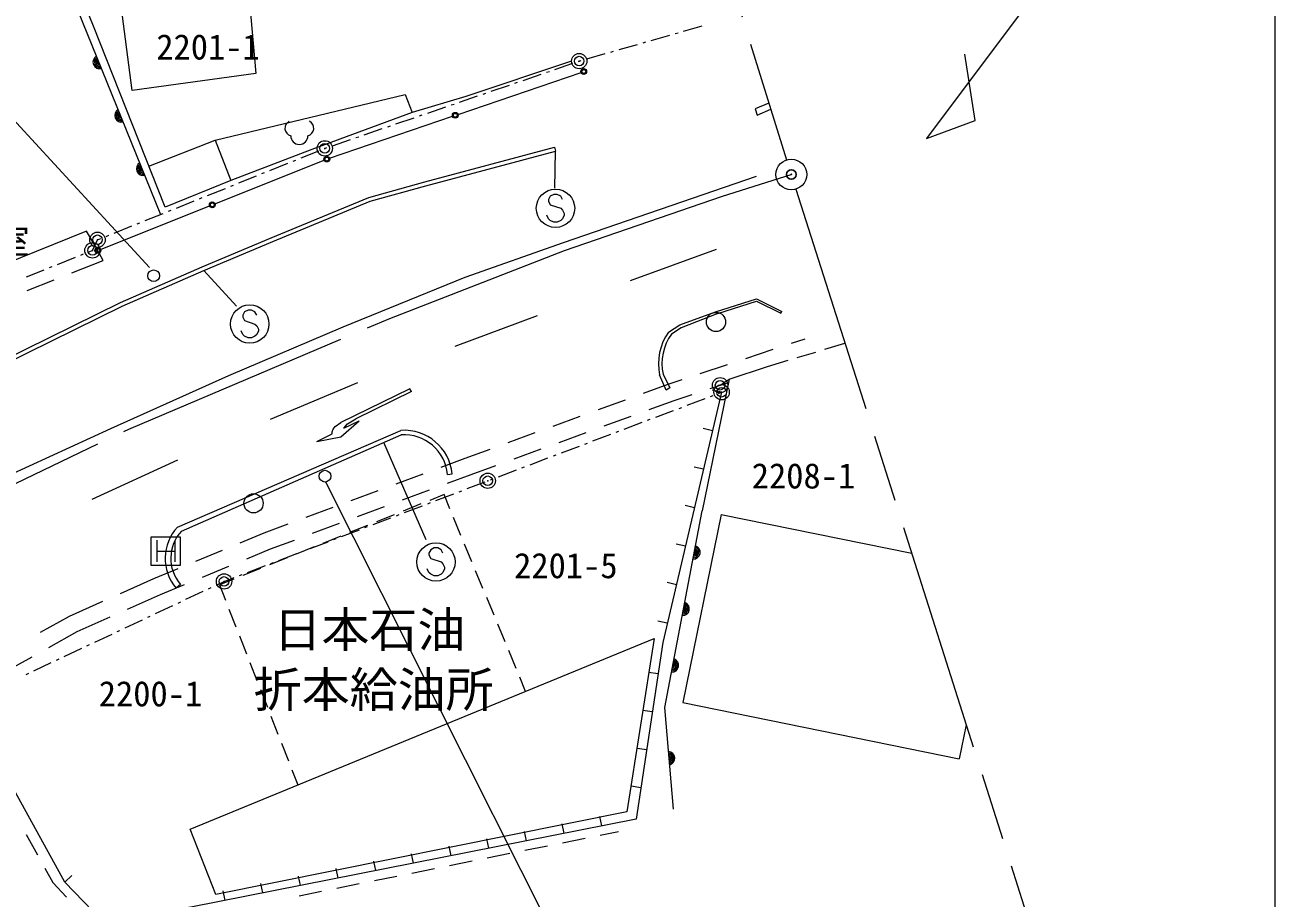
# Model space of a CAD drawing. Units: millimetres, scale not verified. Extents: x 40000 to 680000, y 20000 to 380000.
# Drawn here: x 513888 to 579000, y 262506 to 307996 of the extents above; entities that cross this region are included whole.
import ezdxf
from ezdxf.enums import TextEntityAlignment as Align

# ---------------------------------------------------------------- set-up
doc = ezdxf.new("R2010")
doc.units = ezdxf.units.MM
doc.header["$LTSCALE"] = 1000
doc.header["$PDMODE"] = 32
doc.header["$PDSIZE"] = 500
doc.linetypes.add('CHAIN', pattern=[18.5, 12, -1.5, 3.5, -1.5])
for name, color, linetype, lineweight in [('M-BGD', 7, 'Continuous', 13), ('M-BMK', 2, 'CHAIN', 13), ('M-BMK-ROW', 30, 'Continuous', 13), ('M-BMK-SRVR', 3, 'Continuous', 13), ('M-STR-HTXT', 7, 'Continuous', 13), ('M-STR-STRC', 7, 'Continuous', 13), ('M-STR-STRD', 7, 'Continuous', 13), ('M-TTL-BAND', 7, 'Continuous', 13)]:
    doc.layers.add(name, color=color, linetype=linetype, lineweight=lineweight)
doc.layers.add('M-BMK-HTXT', color=7, linetype='Continuous')
doc.layers.add('M-OTRS', color=6, linetype='Continuous')
doc.styles.add('ＭＳ ゴシック', font='')
doc.styles.get('ＭＳ ゴシック').set_extended_font_data('MS Gothic')

msp = doc.modelspace()

# ---------------------------------------------------------------- linework, layer by layer
at = {"layer": 'M-BGD'}
for p, q in [((514515, 313962), (520953, 298127)), ((536444, 303338), (542853, 305523)), ((529752, 301057), (536161, 303241)), ((541462, 301635), (541517, 301429)), ((523784, 298681), (529471, 300953)), ((541249, 299080), (541158, 298899)), ((541158, 298899), (541158, 298808)), ((541431, 299171), (541249, 299080)), ((541613, 299171), (541431, 299171)), ((541794, 299080), (541613, 299171)), ((541885, 298899), (541794, 299080)), ((517819, 296298), (523506, 298570)), ((541158, 298808), (541249, 298626)), ((541249, 298626), (541794, 298444)), ((541794, 298444), (541885, 298353)), ((541885, 298353), (541976, 298171)), ((541158, 297899), (541067, 298080)), ((541249, 297808), (541158, 297899)), ((541431, 297717), (541249, 297808)), ((541613, 297717), (541431, 297717)), ((541794, 297808), (541613, 297717)), ((541885, 297899), (541794, 297808)), ((541976, 298080), (541885, 297899)), ((541976, 298171), (541976, 298080)), ((517958, 295727), (517530, 296520)), ((516331, 295082), (517958, 295727)), ((514007, 294161), (515401, 294714)), ((525324, 293052), (525233, 292870)), ((525506, 293143), (525324, 293052)), ((525688, 293143), (525506, 293143)), ((525869, 293052), (525688, 293143)), ((525960, 292870), (525869, 293052)), ((525233, 292870), (525233, 292779)), ((525233, 292779), (525324, 292597)), ((525324, 292597), (525869, 292415)), ((525869, 292415), (525960, 292324)), ((525233, 291870), (525142, 292052)), ((525324, 291779), (525233, 291870)), ((525506, 291688), (525324, 291779)), ((525869, 291779), (525688, 291688)), ((525960, 291870), (525869, 291779)), ((525960, 292324), (526051, 292143)), ((526051, 292052), (525960, 291870)), ((526051, 292143), (526051, 292052)), ((525688, 291688), (525506, 291688)), ((551434, 290623), (552858, 291096)), ((553807, 291411), (554519, 291648)), ((555555, 291100), (556599, 291414)), ((552559, 290200), (553640, 290525)), ((554118, 290669), (555076, 290956)), ((549061, 289836), (550485, 290308)), ((550563, 289547), (552559, 290200)), ((546103, 288811), (547399, 289284)), ((547399, 289284), (548112, 289520)), ((550563, 289547), (549167, 282687)), ((549586, 289058), (550527, 289370)), ((543755, 287955), (545164, 288469)), ((547697, 288430), (548637, 288743)), ((550176, 288861), (549689, 288975)), ((546408, 287961), (547697, 288430)), ((541406, 287099), (542815, 287613)), ((544059, 287104), (545468, 287618)), ((521827, 281827), (533466, 286871)), ((522041, 281628), (533482, 286634)), ((539057, 286243), (540466, 286757)), ((541710, 286248), (543120, 286762)), ((549705, 286854), (549218, 286969)), ((536821, 285428), (538117, 285900)), ((539361, 285392), (540771, 285906)), ((535571, 284964), (536821, 285428)), ((533227, 284093), (534634, 284616)), ((535892, 284119), (537133, 284580)), ((535902, 284581), (536138, 284605)), ((537133, 284580), (538422, 285050)), ((549233, 284848), (548746, 284962)), ((530884, 283223), (532290, 283745)), ((533549, 283249), (534955, 283771)), ((535721, 283526), (534973, 283225)), ((536026, 282788), (535721, 283526)), ((528540, 282353), (529946, 282875)), ((531205, 282378), (532611, 282901)), ((534509, 283039), (533581, 282665)), ((548762, 282841), (548275, 282956)), ((526352, 281540), (527603, 282005)), ((528861, 281508), (530268, 282030)), ((533117, 282479), (532190, 282106)), ((536599, 281402), (536217, 282326)), ((550147, 282488), (548152, 272689)), ((550147, 282488), (560079, 280466)), ((520469, 279834), (520469, 281334)), ((520469, 281334), (521969, 281334)), ((521969, 281334), (521969, 279834)), ((525091, 281017), (526352, 281540)), ((530334, 281359), (529406, 280986)), ((531726, 281919), (530798, 281546)), ((520751, 281147), (520751, 280022)), ((521688, 281147), (521688, 280022)), ((522782, 280058), (524168, 280633)), ((525435, 280181), (526683, 280699)), ((526683, 280699), (527924, 281160)), ((528943, 280799), (528015, 280426)), ((535021, 280653), (534930, 280471)), ((535203, 280744), (535021, 280653)), ((535385, 280744), (535203, 280744)), ((535567, 280653), (535385, 280744)), ((535658, 280471), (535567, 280653)), ((537172, 280015), (536790, 280939)), ((548290, 280834), (547803, 280949)), ((520751, 280584), (521688, 280584)), ((527551, 280239), (526623, 279866)), ((534930, 280471), (534930, 280380)), ((534930, 280380), (535021, 280198)), ((535021, 280198), (535567, 280016)), ((535567, 280016), (535658, 279926)), ((521969, 279834), (520469, 279834)), ((520597, 279151), (521859, 279675)), ((523126, 279222), (524511, 279797)), ((526159, 279680), (525232, 279306)), ((534930, 279471), (534839, 279653)), ((535021, 279380), (534930, 279471)), ((535203, 279289), (535021, 279380)), ((535567, 279380), (535385, 279289)), ((535658, 279471), (535567, 279380)), ((535658, 279926), (535748, 279744)), ((535748, 279653), (535658, 279471)), ((535748, 279744), (535748, 279653)), ((537745, 278629), (537363, 279553)), ((518855, 278378), (520597, 279151)), ((520954, 278321), (522202, 278839)), ((521981, 278844), (521759, 278655)), ((524768, 279120), (524020, 278819)), ((524020, 278819), (524328, 278031)), ((535385, 279289), (535203, 279289)), ((547819, 278828), (547332, 278942)), ((519236, 277558), (520954, 278321)), ((538319, 277243), (537937, 278167)), ((516199, 277199), (517941, 277972)), ((524510, 277565), (524875, 276634)), ((514703, 276360), (516199, 277199)), ((516604, 276390), (518322, 277152)), ((538892, 275857), (538510, 276781)), ((547347, 276821), (546860, 276936)), ((515127, 275561), (516604, 276390)), ((525057, 276168), (525422, 275237)), ((512946, 274339), (514255, 275072)), ((525604, 274771), (525968, 273840)), ((539465, 274470), (539083, 275395)), ((546864, 274183), (546369, 274258)), ((539961, 273270), (539656, 274008)), ((526151, 273375), (526515, 272443)), ((546564, 272206), (546070, 272280)), ((548152, 272689), (562556, 269757)), ((526697, 271978), (527062, 271047)), ((562918, 271533), (562556, 269757)), ((527244, 270581), (527608, 269650)), ((546265, 270228), (545771, 270303)), ((527791, 269184), (528099, 268396)), ((545966, 268251), (545471, 268326)), ((541970, 265875), (541873, 266365)), ((543932, 266263), (543835, 266753)), ((513949, 265812), (514532, 264763)), ((540008, 265487), (539911, 265977)), ((543849, 265781), (544800, 265972)), ((536084, 264711), (535987, 265201)), ((538046, 265099), (537949, 265589)), ((539927, 264992), (541104, 265228)), ((541888, 265386), (543064, 265623)), ((532160, 263935), (532063, 264425)), ((534122, 264323), (534025, 264813)), ((536006, 264202), (537182, 264439)), ((537967, 264597), (539143, 264834)), ((514921, 264064), (515333, 263322)), ((530198, 263547), (530101, 264037)), ((534045, 263808), (535222, 264044)), ((515333, 263322), (516047, 262546)), ((515966, 263333), (516327, 263678)), ((526274, 262771), (526177, 263261)), ((528236, 263159), (528139, 263649)), ((530124, 263018), (531300, 263255)), ((532085, 263413), (533261, 263650)), ((524312, 262383), (524215, 262873)), ((528163, 262624), (529340, 262860))]:
    msp.add_line(p, q, dxfattribs=at)
for points in [[(538338, 311905), (537859, 311381), (537376, 310899), (536878, 310727), (536239, 310462), (525591, 309185), (525911, 305462), (519477, 304574), (517722, 318094), (517753, 323391)], [(542356, 306107), (536854, 304266), (534063, 303442), (528828, 301508), (524615, 299888), (521198, 298496), (517448, 307941), (514571, 315011)], [(523787, 302000), (533695, 304368), (534063, 303442)], [(552640, 303922), (551918, 303623), (552026, 303303), (552740, 303602)], [(511442, 289889), (518861, 293538), (523113, 295400), (526711, 296909), (531804, 299015), (534713, 299819), (541462, 301635)], [(520346, 300642), (523787, 302000), (524615, 299888)], [(511536, 289698), (518951, 293345), (523197, 295204), (526793, 296712), (531873, 298813), (534769, 299613), (541517, 301429)], [(517530, 296520), (517100, 297249), (512753, 295496)], [(547411, 291995), (547995, 292364), (549860, 293046)], [(549983, 292970), (548065, 292220), (547558, 291890)], [(547123, 289795), (547474, 289081), (547294, 288972), (546946, 289758)], [(550176, 288861), (547111, 275818), (545718, 266616), (522527, 262029), (519033, 261513), (517415, 261816), (515966, 263333)], [(547661, 267138), (547223, 272441), (549167, 282687)], [(515966, 263333), (512808, 269075), (511012, 273254)]]:
    msp.add_lwpolyline(points, dxfattribs=at)
msp.add_lwpolyline([(522484, 266089), (546669, 276026), (545231, 266996), (523834, 262681)], close=True, dxfattribs=at)
for centre, radius in [((542995, 305571), 150), ((542995, 305571), 120), ((542995, 305571), 100), ((536302, 303290), 150), ((536302, 303290), 120), ((536302, 303290), 100), ((529610, 301008), 150), ((529610, 301008), 120), ((529610, 301008), 100), ((541522, 298444), 1000), ((523645, 298625), 150), ((523645, 298625), 120), ((523645, 298625), 100), ((517680, 296242), 150), ((517680, 296242), 120), ((517680, 296242), 100), ((520588, 294927), 305), ((525597, 292415), 1000), ((549882, 292522), 500), ((529515, 284487), 305), ((525795, 283071), 500), ((535294, 280016), 1000)]:
    msp.add_circle(centre, radius, dxfattribs=at)
for centre, radius, start, end in [((517784, 306065), 354, 120.92296, 283.32814), ((517784, 306065), 283, 123.147, 281.1041), ((517784, 306065), 212, 126.89332, 277.35777), ((517784, 306065), 142, 134.60505, 269.64604), ((517784, 306065), 100, 144.92271, 259.32838), ((518914, 303286), 354, 120.92296, 283.32814), ((518914, 303286), 283, 123.147, 281.1041), ((518914, 303286), 212, 126.89332, 277.35777), ((518914, 303286), 142, 134.60505, 269.64604), ((518914, 303286), 100, 144.92271, 259.32838), ((527831, 302615), 402, 116.08703, 255.33416), ((528527, 302615), 402, 284.66584, 63.91297), ((528179, 302226), 450, 180, 0), ((520044, 300507), 354, 120.92296, 283.32814), ((520044, 300507), 283, 123.147, 281.1041), ((520044, 300507), 212, 126.89332, 277.35777), ((520044, 300507), 142, 134.60505, 269.64604), ((520044, 300507), 100, 144.92271, 259.32838), ((549736, 290346), 2851, 144.65113, 191.89402), ((549736, 290346), 2670, 144.65113, 191.89402), ((533633, 284359), 2517, 5.59545, 93.79757), ((533633, 284359), 2280, 5.59545, 93.79757), ((523576, 280203), 2387, 137.1262, 220.42806), ((523576, 280203), 2095, 137.1262, 220.42806), ((548701, 280522), 354, 268.0557, 70.46088), ((548701, 280522), 283, 270.27974, 68.23684), ((548701, 280522), 212, 274.02606, 64.49051), ((548701, 280522), 142, 281.73779, 56.77878), ((548701, 280522), 100, 292.05545, 46.46112), ((548142, 277574), 354, 268.0557, 70.46088), ((548142, 277574), 283, 270.27974, 68.23684), ((548142, 277574), 212, 274.02606, 64.49051), ((548142, 277574), 142, 281.73779, 56.77878), ((548142, 277574), 100, 292.05545, 46.46112), ((547582, 274627), 354, 268.0557, 70.46088), ((547582, 274627), 283, 270.27974, 68.23684), ((547582, 274627), 212, 274.02606, 64.49051), ((547582, 274627), 142, 281.73779, 56.77878), ((547582, 274627), 100, 292.05545, 46.46112), ((547388, 269785), 354, 283.52087, 85.92604), ((547388, 269785), 283, 285.7449, 83.70201), ((547388, 269785), 212, 289.49123, 79.95568), ((547388, 269785), 142, 297.20296, 72.24395), ((547388, 269785), 100, 307.52062, 61.92629)]:
    msp.add_arc(centre, radius, start, end, dxfattribs=at)
at = {"layer": 'M-BMK'}
for p, q in [((546178, 324650), (553561, 300968)), ((554047, 299444), (570131, 248838))]:
    msp.add_line(p, q, dxfattribs=at)
msp.add_lwpolyline([(462680, 259661), (475781, 266050), (493360, 274506), (506874, 280971), (519291, 286943), (532896, 292707), (541987, 296237), (550225, 299071), (553805, 300206)], dxfattribs=at)
at = {"layer": 'M-BMK-ROW'}
for p, q in [((546512, 307194), (547473, 307470)), ((547761, 307553), (547906, 307595)), ((548194, 307678), (549155, 307954)), ((544830, 306710), (545791, 306986)), ((546080, 307069), (546224, 307111)), ((542717, 306099), (542756, 306113)), ((542756, 306113), (542860, 306143)), ((543149, 306226), (544110, 306502)), ((544398, 306585), (544542, 306627)), ((539832, 305110), (540778, 305434)), ((541061, 305532), (541203, 305580)), ((541487, 305678), (542433, 306002)), ((538176, 304542), (539122, 304867)), ((539406, 304964), (539548, 305013)), ((536521, 303975), (537467, 304299)), ((537751, 304396), (537893, 304445)), ((534866, 303407), (535812, 303731)), ((536095, 303829), (536237, 303877)), ((533210, 302839), (534156, 303164)), ((534440, 303261), (534582, 303310)), ((531129, 302126), (531271, 302174)), ((531555, 302272), (532501, 302596)), ((532785, 302693), (532927, 302742)), ((529474, 301556), (529502, 301567)), ((529502, 301567), (529616, 301607)), ((529900, 301704), (530846, 302028)), ((527851, 300903), (527990, 300959)), ((528268, 301071), (529196, 301444)), ((526228, 300250), (526367, 300306)), ((526645, 300418), (527573, 300791)), ((524604, 299596), (524743, 299652)), ((525022, 299764), (525949, 300138)), ((522981, 298943), (523120, 298999)), ((523398, 299111), (524326, 299484)), ((521357, 298290), (521496, 298346)), ((521775, 298458), (522702, 298831)), ((519734, 297636), (519873, 297692)), ((520151, 297804), (521079, 298178)), ((518110, 296983), (518249, 297039)), ((518528, 297151), (519455, 297524)), ((517404, 296253), (517664, 296803)), ((517664, 296803), (517832, 296871)), ((515585, 295524), (516513, 295896)), ((516791, 296007), (516931, 296063)), ((517209, 296175), (517404, 296253)), ((513960, 294873), (514888, 295245)), ((515167, 295357), (515306, 295413)), ((550096, 289226), (550563, 289547)), ((548377, 288179), (549312, 288534)), ((549592, 288640), (549733, 288693)), ((550013, 288799), (550176, 288861)), ((546740, 287560), (547675, 287914)), ((547956, 288020), (548096, 288073)), ((545104, 286940), (546039, 287294)), ((546319, 287400), (546460, 287453)), ((543467, 286320), (544402, 286674)), ((544683, 286780), (544823, 286833)), ((541831, 285700), (542766, 286054)), ((543046, 286160), (543186, 286213)), ((540194, 285080), (541129, 285434)), ((541410, 285540), (541550, 285594)), ((538557, 284460), (539493, 284814)), ((539773, 284921), (539913, 284974)), ((536922, 283837), (537856, 284194)), ((538137, 284301), (538277, 284354)), ((535287, 283213), (536221, 283570)), ((536502, 283677), (536642, 283730)), ((533652, 282589), (534586, 282946)), ((534867, 283053), (535007, 283106)), ((532017, 281965), (532952, 282321)), ((533232, 282428), (533372, 282482)), ((530382, 281340), (531317, 281697)), ((531597, 281804), (531737, 281858)), ((528748, 280716), (529682, 281073)), ((529962, 281180), (530102, 281233)), ((526692, 279932), (526832, 279985)), ((527113, 280092), (528047, 280449)), ((528327, 280556), (528467, 280609)), ((525057, 279307), (525198, 279361)), ((525478, 279468), (526412, 279825)), ((523449, 278622), (523584, 278685)), ((523856, 278813), (524258, 279002)), ((524258, 279002), (524777, 279200)), ((522272, 278069), (523177, 278494)), ((520688, 277324), (521593, 277749)), ((521865, 277877), (522001, 277941)), ((519105, 276579), (520010, 277005)), ((520281, 277132), (520417, 277196)), ((517521, 275835), (518426, 276260)), ((518698, 276388), (518833, 276452)), ((515937, 275090), (516842, 275516)), ((517114, 275643), (517250, 275707)), ((514354, 274346), (515259, 274771)), ((515530, 274899), (515666, 274962)), ((513946, 274154), (514082, 274218))]:
    msp.add_line(p, q, dxfattribs=at)
for centre in [(542756, 306113), (529502, 301567), (517664, 296803), (517404, 296253), (550096, 289226), (550176, 288861), (537992, 284246), (524258, 279002)]:
    msp.add_circle(centre, 400, dxfattribs=at)
for p in [(542756, 306113), (529502, 301567), (517664, 296803), (517404, 296253), (550096, 289226), (550176, 288861), (537992, 284246), (524258, 279002)]:
    msp.add_point(p, dxfattribs=at)
at = {"layer": 'M-BMK-SRVR'}
for p, q in [((576413, 322913), (560854, 302082)), ((563387, 303026), (562852, 306474)), ((560854, 302082), (563387, 303026))]:
    msp.add_line(p, q, dxfattribs=at)
msp.add_circle((553805, 300206), 800, dxfattribs=at)
at = {"layer": 'M-OTRS'}
msp.add_point((553805, 300206), dxfattribs=at)
at = {"layer": 'M-STR-HTXT'}
for p, q in [((520367, 295359), (504314, 312809)), ((541492, 299499), (541517, 301429)), ((524909, 293338), (523197, 295204)), ((534778, 281175), (532579, 286239)), ((529544, 284183), (542389, 258647))]:
    msp.add_line(p, q, dxfattribs=at)
at = {"layer": 'M-STR-STRC'}
for p, q in [((545431, 294676), (549915, 296322)), ((536295, 291253), (540586, 292854)), ((526673, 287463), (531220, 289363)), ((533942, 289043), (530347, 287284)), ((534016, 288893), (531120, 287476)), ((534016, 288893), (533942, 289043)), ((530047, 287078), (530347, 287284)), ((530341, 286538), (531293, 287375)), ((530494, 286984), (531293, 287375)), ((530494, 286984), (530680, 287216)), ((530680, 287216), (531120, 287476)), ((529096, 286300), (529895, 286691)), ((529096, 286300), (530341, 286538)), ((529880, 286805), (529932, 286939)), ((529895, 286691), (529880, 286805)), ((529932, 286939), (530047, 287078)), ((517393, 283296), (521844, 285346))]:
    msp.add_line(p, q, dxfattribs=at)
msp.add_lwpolyline([(501156, 279087), (513062, 284533), (518365, 286966), (524498, 289736), (530454, 292266), (536814, 294848), (541930, 296657), (551993, 300116)], dxfattribs=at)
at = {"layer": 'M-STR-STRD'}
for p, q in [((549860, 293046), (551984, 293721)), ((551984, 293721), (553304, 293069)), ((549983, 292970), (551984, 293606)), ((551984, 293606), (553261, 292978)), ((553261, 292978), (553304, 293069))]:
    msp.add_line(p, q, dxfattribs=at)
at = {"layer": 'M-TTL-BAND'}
msp.add_line((579000, 20000), (579000, 370000), dxfattribs=at)

# ---------------------------------------------------------------- texts
at = {"layer": 'M-BGD', "style": 'ＭＳ ゴシック'}
for s, height, p in [('こぶし美容室', 1320, (508721, 296727)), ('日本石油', 1833, (531831, 276489)), ('折本給油所', 1833, (532051, 273368))]:
    msp.add_text(s, height=height, dxfattribs=at).set_placement(p, align=Align.MIDDLE_CENTER)
at = {"layer": 'M-BMK-HTXT', "style": 'ＭＳ ゴシック'}
for s, p in [('2201-1', (523422, 305799)), ('2208-1', (554439, 283449)), ('2201-5', (542061, 278774)), ('2200-1', (520425, 272096))]:
    msp.add_text(s, height=1320, dxfattribs=at).set_placement(p, align=Align.BOTTOM_CENTER)

doc.saveas('drawing.dxf')
